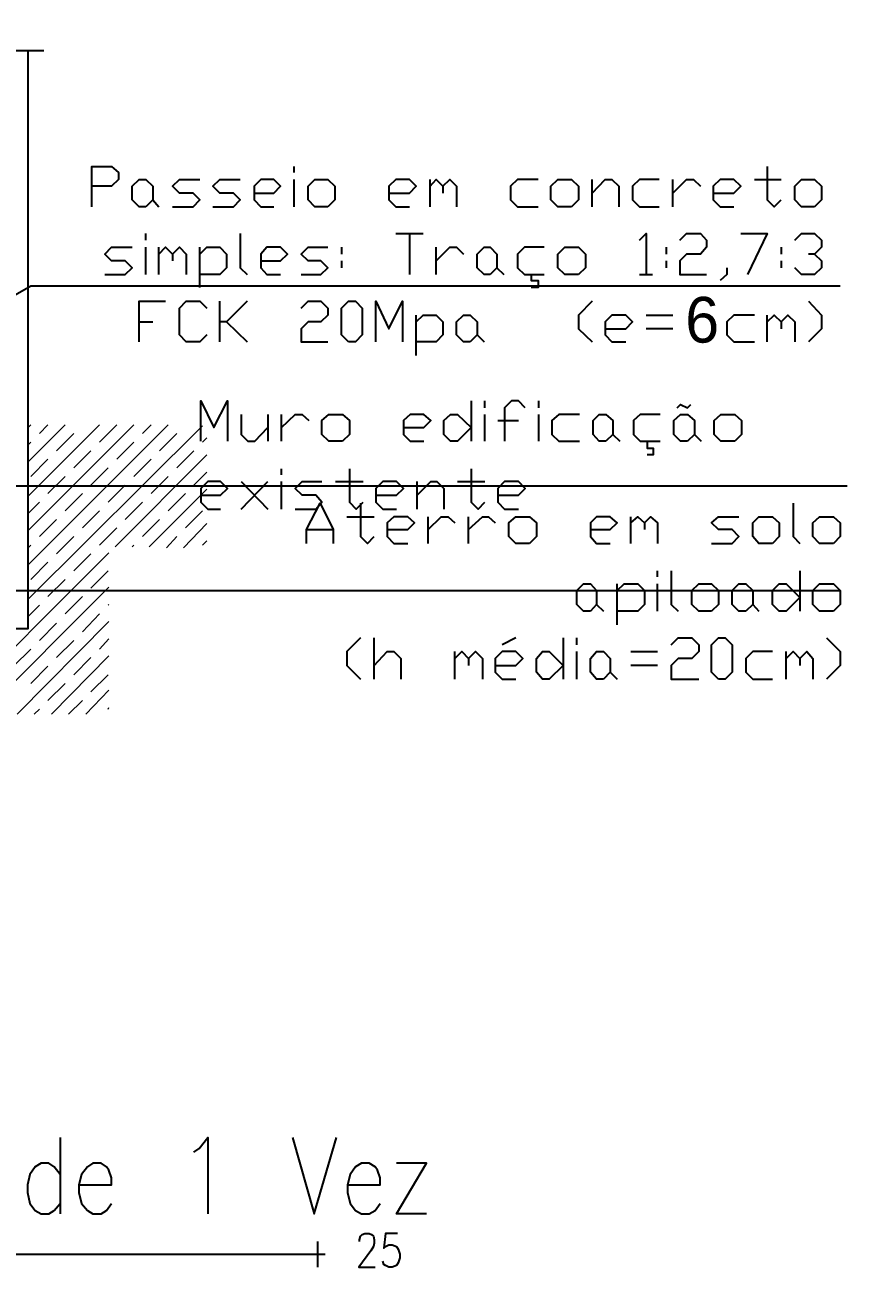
# Model space of a CAD drawing. Header units: feet. Extents: x 203667 to 205527, y 9204857 to 9205156.
# Drawn here: x 203720.025 to 203721.038, y 9204918.038 to 9204919.569 of the extents above; entities that cross this region are included whole.
import ezdxf

# ---------------------------------------------------------------- set-up
doc = ezdxf.new("R2010")
doc.units = ezdxf.units.FT
doc.header["$LTSCALE"] = 0.3
doc.header["$MEASUREMENT"] = 0
for name, color, linetype in [('PDF2_0', 7, 'Continuous'), ('PDF2_A_Texto', 7, 'Continuous'), ('PDF_Text', 7, 'Continuous')]:
    doc.layers.add(name, color=color, linetype=linetype)

msp = doc.modelspace()

# ---------------------------------------------------------------- linework, layer by layer
at = {"layer": 'PDF2_0', "lineweight": 25}
for points in [[(203719.8077, 9204919.5369), (203719.9082, 9204919.5369), (203719.9188, 9204919.5686), (203719.94, 9204919.4903), (203719.9474, 9204919.5369), (203720.0479, 9204919.5369)], [(203719.8289, 9204918.8249), (203720.0288, 9204918.8249), (203720.0288, 9204919.5369)]]:
    msp.add_lwpolyline(points, dxfattribs=at)
at = {"layer": 'PDF2_0', "color": 45, "lineweight": 5, "true_color": 0xab7f53}
for points in [[(203720.0288, 9204919.0725), (203720.032, 9204919.0756)], [(203720.0288, 9204919.0301), (203720.0743, 9204919.0756)], [(203720.0288, 9204918.9878), (203720.1166, 9204919.0756)], [(203720.0288, 9204918.9455), (203720.1589, 9204919.0756)], [(203720.0288, 9204918.9032), (203720.2012, 9204919.0756)], [(203720.0288, 9204918.8609), (203720.2436, 9204919.0746)], [(203720.0426, 9204919.0651), (203720.0531, 9204919.0756)], [(203720.1166, 9204919.0545), (203720.1378, 9204919.0756)], [(203720.1695, 9204919.0651), (203720.1801, 9204919.0756)], [(203720.0288, 9204919.0513), (203720.032, 9204919.0545)], [(203720.0637, 9204919.0439), (203720.0849, 9204919.0651)], [(203720.1378, 9204919.0333), (203720.1589, 9204919.0545)], [(203720.1907, 9204919.0439), (203720.2118, 9204919.0651)], [(203720.2436, 9204919.0545), (203720.2488, 9204919.0598)], [(203720.0849, 9204919.0227), (203720.106, 9204919.0439)], [(203720.1357, 9204918.9254), (203720.2488, 9204919.0386)], [(203720.2118, 9204919.0227), (203720.233, 9204919.0439)], [(203720.032, 9204919.0122), (203720.0531, 9204919.0333)], [(203720.106, 9204919.0016), (203720.1272, 9204919.0227)], [(203720.1589, 9204919.0122), (203720.1801, 9204919.0333)], [(203720.0531, 9204918.991), (203720.0743, 9204919.0122)], [(203720.1801, 9204918.991), (203720.2012, 9204919.0122)], [(203720.233, 9204919.0016), (203720.2488, 9204919.0175)], [(203720.0743, 9204918.9699), (203720.0955, 9204918.991)], [(203720.1272, 9204918.9804), (203720.1484, 9204919.0016)], [(203720.178, 9204918.9254), (203720.2488, 9204918.9963)], [(203720.2012, 9204918.9699), (203720.2224, 9204918.991)], [(203720.0288, 9204918.9667), (203720.0426, 9204918.9804)], [(203720.1484, 9204918.9593), (203720.1695, 9204918.9804)], [(203720.0426, 9204918.9381), (203720.0637, 9204918.9593)], [(203720.0955, 9204918.9487), (203720.1166, 9204918.9699)], [(203720.1695, 9204918.9381), (203720.1907, 9204918.9593)], [(203720.2224, 9204918.9487), (203720.2436, 9204918.9699)], [(203720.1166, 9204918.9275), (203720.1378, 9204918.9487)], [(203720.2203, 9204918.9244), (203720.2488, 9204918.954)], [(203720.0288, 9204918.9244), (203720.032, 9204918.9275)], [(203720.0637, 9204918.917), (203720.0849, 9204918.9381)], [(203720.1568, 9204918.9254), (203720.1589, 9204918.9275)], [(203720.1991, 9204918.9244), (203720.2118, 9204918.9381)], [(203720.2436, 9204918.9275), (203720.2488, 9204918.9328)], [(203719.9294, 9204918.7191), (203720.1283, 9204918.918)], [(203720.0849, 9204918.8958), (203720.106, 9204918.917)], [(203720.032, 9204918.8852), (203720.0531, 9204918.9064)], [(203720.0531, 9204918.8641), (203720.0743, 9204918.8852)], [(203720.106, 9204918.8746), (203720.1272, 9204918.8958)], [(203719.9717, 9204918.7191), (203720.1283, 9204918.8757)], [(203720.0288, 9204918.8397), (203720.0426, 9204918.8535)], [(203720.0743, 9204918.8429), (203720.0955, 9204918.8641)], [(203720.1272, 9204918.8535), (203720.1283, 9204918.8545)], [(203720.0955, 9204918.8207), (203720.1166, 9204918.8429)], [(203720.0151, 9204918.7191), (203720.1283, 9204918.8334)], [(203720.0426, 9204918.8101), (203720.0637, 9204918.8313)], [(203720.0637, 9204918.789), (203720.0849, 9204918.8101)], [(203720.1166, 9204918.7995), (203720.1283, 9204918.8122)], [(203720.0108, 9204918.7784), (203720.032, 9204918.7995)], [(203720.0574, 9204918.7191), (203720.1283, 9204918.7911)], [(203720.032, 9204918.7572), (203720.0531, 9204918.7784)], [(203720.0849, 9204918.7678), (203720.106, 9204918.789)], [(203720.106, 9204918.7466), (203720.1272, 9204918.7678)], [(203720.0531, 9204918.7361), (203720.0743, 9204918.7572)], [(203720.0997, 9204918.7191), (203720.1283, 9204918.7488)], [(203720.0785, 9204918.7191), (203720.0955, 9204918.7361)], [(203720.0362, 9204918.7191), (203720.0426, 9204918.7255)], [(203720.1272, 9204918.7255), (203720.1283, 9204918.7276)]]:
    msp.add_lwpolyline(points, dxfattribs=at)
at = {"layer": 'PDF2_A_Texto', "lineweight": 25}
for points in [[(203720.1071, 9204919.3443), (203720.1071, 9204919.394), (203720.1314, 9204919.394), (203720.1399, 9204919.3866), (203720.1399, 9204919.3782), (203720.1314, 9204919.3697), (203720.1071, 9204919.3697)], [(203720.3567, 9204919.3866), (203720.3567, 9204919.394)], [(203720.9396, 9204919.394), (203720.9396, 9204919.3528), (203720.9481, 9204919.3443), (203720.9565, 9204919.3528)], [(203720.2065, 9204919.3443), (203720.2319, 9204919.3443), (203720.2404, 9204919.3528), (203720.2319, 9204919.3613), (203720.215, 9204919.3613), (203720.2065, 9204919.3697), (203720.215, 9204919.3782), (203720.2404, 9204919.3782)], [(203720.2563, 9204919.3443), (203720.2816, 9204919.3443), (203720.2901, 9204919.3528), (203720.2816, 9204919.3613), (203720.2647, 9204919.3613), (203720.2563, 9204919.3697), (203720.2647, 9204919.3782), (203720.2901, 9204919.3782)], [(203720.307, 9204919.3613), (203720.3314, 9204919.3613), (203720.3398, 9204919.3697), (203720.3314, 9204919.3782), (203720.3155, 9204919.3782), (203720.307, 9204919.3697), (203720.307, 9204919.3528), (203720.3155, 9204919.3443), (203720.3314, 9204919.3443)], [(203720.3567, 9204919.3443), (203720.3567, 9204919.3782)], [(203720.4731, 9204919.3613), (203720.4985, 9204919.3613), (203720.507, 9204919.3697), (203720.4985, 9204919.3782), (203720.4816, 9204919.3782), (203720.4731, 9204919.3697), (203720.4731, 9204919.3528), (203720.4816, 9204919.3443), (203720.4985, 9204919.3443)], [(203720.5239, 9204919.3443), (203720.5239, 9204919.3782)], [(203720.5239, 9204919.3697), (203720.5313, 9204919.3782), (203720.5398, 9204919.3697), (203720.5398, 9204919.3613)], [(203720.5398, 9204919.3697), (203720.5482, 9204919.3782), (203720.5567, 9204919.3697), (203720.5567, 9204919.3443)], [(203720.6572, 9204919.3782), (203720.6318, 9204919.3782), (203720.6233, 9204919.3697), (203720.6233, 9204919.3528), (203720.6318, 9204919.3443), (203720.6572, 9204919.3443)], [(203720.7238, 9204919.3443), (203720.7238, 9204919.3782)], [(203720.7238, 9204919.3613), (203720.7397, 9204919.3782), (203720.7481, 9204919.3782), (203720.7566, 9204919.3697), (203720.7566, 9204919.3443)], [(203720.8063, 9204919.3782), (203720.782, 9204919.3782), (203720.7735, 9204919.3697), (203720.7735, 9204919.3528), (203720.782, 9204919.3443), (203720.8063, 9204919.3443)], [(203720.8233, 9204919.3443), (203720.8233, 9204919.3782)], [(203720.8233, 9204919.3613), (203720.8402, 9204919.3782), (203720.8486, 9204919.3782), (203720.8571, 9204919.3697)], [(203720.873, 9204919.3613), (203720.8984, 9204919.3613), (203720.9068, 9204919.3697), (203720.8984, 9204919.3782), (203720.8814, 9204919.3782), (203720.873, 9204919.3697), (203720.873, 9204919.3528), (203720.8814, 9204919.3443), (203720.8984, 9204919.3443)], [(203720.9238, 9204919.3782), (203720.9565, 9204919.3782)], [(203720.1822, 9204919.3528), (203720.1896, 9204919.3443)], [(203720.1737, 9204919.3031), (203720.1737, 9204919.3115)], [(203720.2901, 9204919.3115), (203720.2901, 9204919.2692), (203720.2986, 9204919.2608)], [(203720.4816, 9204919.3115), (203720.5154, 9204919.3115)], [(203720.4985, 9204919.3115), (203720.4985, 9204919.2608)], [(203720.782, 9204919.3031), (203720.7905, 9204919.3115), (203720.7905, 9204919.2608)], [(203720.8317, 9204919.3031), (203720.8402, 9204919.3115), (203720.8571, 9204919.3115), (203720.8645, 9204919.3031), (203720.8645, 9204919.2946), (203720.8571, 9204919.2861), (203720.8402, 9204919.2861), (203720.8317, 9204919.2777), (203720.8317, 9204919.2608), (203720.8645, 9204919.2608)], [(203720.9068, 9204919.3115), (203720.9396, 9204919.3115), (203720.9153, 9204919.2608)], [(203720.9735, 9204919.3031), (203720.9819, 9204919.3115), (203720.9978, 9204919.3115), (203721.0063, 9204919.3031), (203721.0063, 9204919.2946), (203720.9978, 9204919.2861), (203720.9904, 9204919.2861)], [(203720.123, 9204919.2608), (203720.1484, 9204919.2608), (203720.1568, 9204919.2692), (203720.1484, 9204919.2777), (203720.1314, 9204919.2777), (203720.123, 9204919.2861), (203720.1314, 9204919.2946), (203720.1568, 9204919.2946)], [(203720.1737, 9204919.2608), (203720.1737, 9204919.2946)], [(203720.1896, 9204919.2608), (203720.1896, 9204919.2946)], [(203720.1896, 9204919.2861), (203720.1981, 9204919.2946), (203720.2065, 9204919.2861), (203720.2065, 9204919.2777)], [(203720.2065, 9204919.2861), (203720.215, 9204919.2946), (203720.2235, 9204919.2861), (203720.2235, 9204919.2608)], [(203720.2404, 9204919.2449), (203720.2404, 9204919.2946)], [(203720.2404, 9204919.2861), (203720.2488, 9204919.2946), (203720.2647, 9204919.2946), (203720.2732, 9204919.2861), (203720.2732, 9204919.2692), (203720.2647, 9204919.2608), (203720.2404, 9204919.2608)], [(203720.3155, 9204919.2777), (203720.3398, 9204919.2777), (203720.3483, 9204919.2861), (203720.3398, 9204919.2946), (203720.3229, 9204919.2946), (203720.3155, 9204919.2861), (203720.3155, 9204919.2692), (203720.3229, 9204919.2608), (203720.3398, 9204919.2608)], [(203720.3652, 9204919.2608), (203720.3895, 9204919.2608), (203720.398, 9204919.2692), (203720.3895, 9204919.2777), (203720.3737, 9204919.2777), (203720.3652, 9204919.2861), (203720.3737, 9204919.2946), (203720.398, 9204919.2946)], [(203720.4149, 9204919.2946), (203720.4149, 9204919.2861)], [(203720.5313, 9204919.2608), (203720.5313, 9204919.2946)], [(203720.5313, 9204919.2777), (203720.5482, 9204919.2946), (203720.5567, 9204919.2946), (203720.5651, 9204919.2861)], [(203720.6646, 9204919.2946), (203720.6402, 9204919.2946), (203720.6318, 9204919.2861), (203720.6318, 9204919.2692), (203720.6402, 9204919.2608), (203720.6646, 9204919.2608)], [(203720.8148, 9204919.2946), (203720.8148, 9204919.2861)], [(203720.9565, 9204919.2946), (203720.9565, 9204919.2861)], [(203720.9978, 9204919.2861), (203721.0063, 9204919.2777), (203721.0063, 9204919.2692), (203720.9978, 9204919.2608), (203720.9819, 9204919.2608), (203720.9735, 9204919.2692)], [(203720.4149, 9204919.2777), (203720.4149, 9204919.2692)], [(203720.6064, 9204919.2692), (203720.6149, 9204919.2608)], [(203720.8148, 9204919.2777), (203720.8148, 9204919.2692)], [(203720.8899, 9204919.2692), (203720.8899, 9204919.2608), (203720.8814, 9204919.2534)], [(203720.9565, 9204919.2777), (203720.9565, 9204919.2692)], [(203720.6487, 9204919.2608), (203720.6487, 9204919.2534), (203720.6572, 9204919.2534), (203720.6572, 9204919.2449), (203720.6487, 9204919.2449)], [(203720.782, 9204919.2608), (203720.7979, 9204919.2608)], [(203719.7823, 9204919.1042), (203720.032, 9204919.247), (203721.0295, 9204919.247)], [(203720.1653, 9204919.1782), (203720.1653, 9204919.228), (203720.1981, 9204919.228)], [(203720.2488, 9204919.1867), (203720.2404, 9204919.1782), (203720.2235, 9204919.1782), (203720.215, 9204919.1867), (203720.215, 9204919.2195), (203720.2235, 9204919.228), (203720.2404, 9204919.228), (203720.2488, 9204919.2195)], [(203720.2647, 9204919.1782), (203720.2647, 9204919.228)], [(203720.2986, 9204919.228), (203720.2732, 9204919.2026), (203720.2647, 9204919.2026)], [(203720.3652, 9204919.2195), (203720.3737, 9204919.228), (203720.3895, 9204919.228), (203720.398, 9204919.2195), (203720.398, 9204919.211), (203720.3895, 9204919.2026), (203720.3737, 9204919.2026), (203720.3652, 9204919.1941), (203720.3652, 9204919.1782), (203720.398, 9204919.1782)], [(203720.4572, 9204919.1782), (203720.4572, 9204919.228), (203720.4731, 9204919.1941), (203720.49, 9204919.228), (203720.49, 9204919.1782)], [(203720.7238, 9204919.228), (203720.7069, 9204919.211), (203720.7069, 9204919.1941), (203720.7238, 9204919.1782)], [(203720.9904, 9204919.228), (203721.0063, 9204919.211), (203721.0063, 9204919.1941), (203720.9904, 9204919.1782)], [(203720.507, 9204919.1613), (203720.507, 9204919.211)], [(203720.507, 9204919.2026), (203720.5154, 9204919.211), (203720.5313, 9204919.211), (203720.5398, 9204919.2026), (203720.5398, 9204919.1867), (203720.5313, 9204919.1782), (203720.507, 9204919.1782)], [(203720.7397, 9204919.1941), (203720.7651, 9204919.1941), (203720.7735, 9204919.2026), (203720.7651, 9204919.211), (203720.7481, 9204919.211), (203720.7397, 9204919.2026), (203720.7397, 9204919.1867), (203720.7481, 9204919.1782), (203720.7651, 9204919.1782)], [(203720.7905, 9204919.211), (203720.8233, 9204919.211)], [(203720.9238, 9204919.211), (203720.8984, 9204919.211), (203720.8899, 9204919.2026), (203720.8899, 9204919.1867), (203720.8984, 9204919.1782), (203720.9238, 9204919.1782)], [(203720.9396, 9204919.1782), (203720.9396, 9204919.211)], [(203720.9396, 9204919.2026), (203720.9481, 9204919.211), (203720.9565, 9204919.2026), (203720.9565, 9204919.1941)], [(203720.9565, 9204919.2026), (203720.965, 9204919.211), (203720.9735, 9204919.2026), (203720.9735, 9204919.1782)], [(203720.1653, 9204919.2026), (203720.1822, 9204919.2026)], [(203720.2732, 9204919.2026), (203720.2986, 9204919.1782)], [(203720.8233, 9204919.1941), (203720.7905, 9204919.1941)], [(203720.5821, 9204919.1867), (203720.5905, 9204919.1782)], [(203720.2414, 9204919.0555), (203720.2414, 9204919.1053), (203720.2573, 9204919.0725), (203720.2742, 9204919.1053), (203720.2742, 9204919.0555)], [(203720.5747, 9204919.1053), (203720.5747, 9204919.0555)], [(203720.5916, 9204919.0968), (203720.5916, 9204919.1053)], [(203720.6413, 9204919.0968), (203720.6328, 9204919.1053), (203720.6244, 9204919.1053), (203720.6159, 9204919.0968), (203720.6159, 9204919.0555)], [(203720.6582, 9204919.0968), (203720.6582, 9204919.1053)], [(203720.8285, 9204919.0968), (203720.8328, 9204919.101), (203720.8412, 9204919.0968), (203720.8455, 9204919.101)], [(203720.2912, 9204919.0883), (203720.2912, 9204919.064), (203720.2996, 9204919.0555), (203720.3081, 9204919.0555), (203720.324, 9204919.0725)], [(203720.324, 9204919.0883), (203720.324, 9204919.0555)], [(203720.3409, 9204919.0555), (203720.3409, 9204919.0883)], [(203720.3409, 9204919.0725), (203720.3578, 9204919.0883), (203720.3663, 9204919.0883), (203720.3747, 9204919.0809)], [(203720.4911, 9204919.0725), (203720.5165, 9204919.0725), (203720.5249, 9204919.0809), (203720.5165, 9204919.0883), (203720.4996, 9204919.0883), (203720.4911, 9204919.0809), (203720.4911, 9204919.064), (203720.4996, 9204919.0555), (203720.5165, 9204919.0555)], [(203720.5916, 9204919.0555), (203720.5916, 9204919.0883)], [(203720.6075, 9204919.0809), (203720.6328, 9204919.0809)], [(203720.6582, 9204919.0555), (203720.6582, 9204919.0883)], [(203720.708, 9204919.0883), (203720.6826, 9204919.0883), (203720.6741, 9204919.0809), (203720.6741, 9204919.064), (203720.6826, 9204919.0555), (203720.708, 9204919.0555)], [(203720.8074, 9204919.0883), (203720.7831, 9204919.0883), (203720.7746, 9204919.0809), (203720.7746, 9204919.064), (203720.7831, 9204919.0555), (203720.8074, 9204919.0555)], [(203720.7492, 9204919.064), (203720.7577, 9204919.0555)], [(203720.7915, 9204919.0555), (203720.7915, 9204919.0471), (203720.7989, 9204919.0471), (203720.7989, 9204919.0386), (203720.7915, 9204919.0386)], [(203720.8497, 9204919.064), (203720.8582, 9204919.0555)], [(203720.3409, 9204919.0143), (203720.3409, 9204919.0217)], [(203720.4245, 9204919.0217), (203720.4245, 9204918.9804), (203720.4329, 9204918.972), (203720.4414, 9204918.9804)], [(203720.5747, 9204919.0217), (203720.5747, 9204918.9804), (203720.5831, 9204918.972), (203720.5916, 9204918.9804)], [(203720.2414, 9204918.9889), (203720.2658, 9204918.9889), (203720.2742, 9204918.9974), (203720.2658, 9204919.0058), (203720.2499, 9204919.0058), (203720.2414, 9204918.9974), (203720.2414, 9204918.9804), (203720.2499, 9204918.972), (203720.2658, 9204918.972)], [(203720.2912, 9204918.972), (203720.324, 9204919.0058)], [(203720.2912, 9204919.0058), (203720.324, 9204918.972)], [(203720.3409, 9204918.972), (203720.3409, 9204919.0058)], [(203720.3578, 9204918.972), (203720.3832, 9204918.972), (203720.3906, 9204918.9804), (203720.3832, 9204918.9889), (203720.3663, 9204918.9889), (203720.3578, 9204918.9974), (203720.3663, 9204919.0058), (203720.3906, 9204919.0058)], [(203720.4075, 9204919.0058), (203720.4414, 9204919.0058)], [(203720.4572, 9204918.9889), (203720.4826, 9204918.9889), (203720.4911, 9204918.9974), (203720.4826, 9204919.0058), (203720.4657, 9204919.0058), (203720.4572, 9204918.9974), (203720.4572, 9204918.9804), (203720.4657, 9204918.972), (203720.4826, 9204918.972)], [(203720.508, 9204918.972), (203720.508, 9204919.0058)], [(203720.508, 9204918.9889), (203720.5249, 9204919.0058), (203720.5323, 9204919.0058), (203720.5408, 9204918.9974), (203720.5408, 9204918.972)], [(203720.5577, 9204919.0058), (203720.5916, 9204919.0058)], [(203720.6075, 9204918.9889), (203720.6328, 9204918.9889), (203720.6413, 9204918.9974), (203720.6328, 9204919.0058), (203720.6159, 9204919.0058), (203720.6075, 9204918.9974), (203720.6075, 9204918.9804), (203720.6159, 9204918.972), (203720.6328, 9204918.972)], [(203720.013, 9204919.0005), (203721.038, 9204919.0005)], [(203720.3716, 9204918.9297), (203720.3716, 9204918.9466), (203720.3885, 9204918.9794), (203720.4044, 9204918.9466), (203720.4044, 9204918.9297)], [(203720.4382, 9204918.9794), (203720.4382, 9204918.9381), (203720.4467, 9204918.9297), (203720.4551, 9204918.9381)], [(203720.9714, 9204918.9794), (203720.9714, 9204918.9381), (203720.9798, 9204918.9297)], [(203720.4213, 9204918.9624), (203720.4551, 9204918.9624)], [(203720.471, 9204918.9466), (203720.4964, 9204918.9466), (203720.5048, 9204918.955), (203720.4964, 9204918.9624), (203720.4795, 9204918.9624), (203720.471, 9204918.955), (203720.471, 9204918.9381), (203720.4795, 9204918.9297), (203720.4964, 9204918.9297)], [(203720.5218, 9204918.9297), (203720.5218, 9204918.9624)], [(203720.5218, 9204918.9466), (203720.5376, 9204918.9624), (203720.5461, 9204918.9624), (203720.5546, 9204918.955)], [(203720.5715, 9204918.9297), (203720.5715, 9204918.9624)], [(203720.5715, 9204918.9466), (203720.5884, 9204918.9624), (203720.5958, 9204918.9624), (203720.6043, 9204918.955)], [(203720.7217, 9204918.9466), (203720.746, 9204918.9466), (203720.7545, 9204918.955), (203720.746, 9204918.9624), (203720.7291, 9204918.9624), (203720.7217, 9204918.955), (203720.7217, 9204918.9381), (203720.7291, 9204918.9297), (203720.746, 9204918.9297)], [(203720.7714, 9204918.9297), (203720.7714, 9204918.9624)], [(203720.7714, 9204918.955), (203720.7799, 9204918.9624), (203720.7883, 9204918.955), (203720.7883, 9204918.9466)], [(203720.7883, 9204918.955), (203720.7958, 9204918.9624), (203720.8042, 9204918.955), (203720.8042, 9204918.9297)], [(203720.8709, 9204918.9297), (203720.8962, 9204918.9297), (203720.9047, 9204918.9381), (203720.8962, 9204918.9466), (203720.8793, 9204918.9466), (203720.8709, 9204918.955), (203720.8793, 9204918.9624), (203720.9047, 9204918.9624)], [(203720.3716, 9204918.9466), (203720.4044, 9204918.9466)], [(203720.8042, 9204918.8884), (203720.8042, 9204918.8958)], [(203720.8211, 9204918.8958), (203720.8211, 9204918.8545), (203720.8296, 9204918.8461)], [(203720.9798, 9204918.8958), (203720.9798, 9204918.8461)], [(203719.337, 9204918.8715), (203721.0295, 9204918.8715)], [(203720.7545, 9204918.8292), (203720.7545, 9204918.8799)], [(203720.7545, 9204918.8715), (203720.763, 9204918.8799), (203720.7799, 9204918.8799), (203720.7883, 9204918.8715), (203720.7883, 9204918.8545), (203720.7799, 9204918.8461), (203720.7545, 9204918.8461)], [(203720.8042, 9204918.8461), (203720.8042, 9204918.8799)], [(203720.7291, 9204918.8545), (203720.7376, 9204918.8461)], [(203720.9216, 9204918.8545), (203720.929, 9204918.8461)], [(203720.4382, 9204918.8133), (203720.4213, 9204918.7964), (203720.4213, 9204918.7794), (203720.4382, 9204918.7625)], [(203720.4551, 9204918.7625), (203720.4551, 9204918.8133)], [(203720.6297, 9204918.8133), (203720.6127, 9204918.8048)], [(203720.6879, 9204918.8133), (203720.6879, 9204918.7625)], [(203720.7048, 9204918.8048), (203720.7048, 9204918.8133)], [(203720.8211, 9204918.8048), (203720.8296, 9204918.8133), (203720.8465, 9204918.8133), (203720.855, 9204918.8048), (203720.855, 9204918.7964), (203720.8465, 9204918.7879), (203720.8296, 9204918.7879), (203720.8211, 9204918.7794), (203720.8211, 9204918.7625), (203720.855, 9204918.7625)], [(203721.0126, 9204918.8133), (203721.0295, 9204918.7964), (203721.0295, 9204918.7794), (203721.0126, 9204918.7625)], [(203720.4551, 9204918.7794), (203720.471, 9204918.7964), (203720.4795, 9204918.7964), (203720.4879, 9204918.7879), (203720.4879, 9204918.7625)], [(203720.5546, 9204918.7625), (203720.5546, 9204918.7964)], [(203720.5546, 9204918.7879), (203720.563, 9204918.7964), (203720.5715, 9204918.7879), (203720.5715, 9204918.7794)], [(203720.5715, 9204918.7879), (203720.58, 9204918.7964), (203720.5884, 9204918.7879), (203720.5884, 9204918.7625)], [(203720.6043, 9204918.7794), (203720.6297, 9204918.7794), (203720.6381, 9204918.7879), (203720.6297, 9204918.7964), (203720.6127, 9204918.7964), (203720.6043, 9204918.7879), (203720.6043, 9204918.771), (203720.6127, 9204918.7625), (203720.6297, 9204918.7625)], [(203720.7048, 9204918.7625), (203720.7048, 9204918.7964)], [(203720.7714, 9204918.7964), (203720.8042, 9204918.7964)], [(203720.946, 9204918.7964), (203720.9216, 9204918.7964), (203720.9132, 9204918.7879), (203720.9132, 9204918.771), (203720.9216, 9204918.7625), (203720.946, 9204918.7625)], [(203720.9629, 9204918.7625), (203720.9629, 9204918.7964)], [(203720.9629, 9204918.7879), (203720.9714, 9204918.7964), (203720.9798, 9204918.7879), (203720.9798, 9204918.7794)], [(203720.9798, 9204918.7879), (203720.9883, 9204918.7964), (203720.9957, 9204918.7879), (203720.9957, 9204918.7625)], [(203720.8042, 9204918.7794), (203720.7714, 9204918.7794)], [(203720.746, 9204918.771), (203720.7545, 9204918.7625)], [(203720.068, 9204918.1976), (203720.068, 9204918.1035)], [(203720.233, 9204918.1796), (203720.2393, 9204918.1839), (203720.2499, 9204918.1976), (203720.2499, 9204918.1035)], [(203720.3546, 9204918.1976), (203720.3811, 9204918.1035), (203720.4086, 9204918.1976)], [(203720.068, 9204918.1521), (203720.0606, 9204918.1617), (203720.0542, 9204918.1659), (203720.0447, 9204918.1659), (203720.0373, 9204918.1617), (203720.0309, 9204918.1521), (203720.0278, 9204918.1394), (203720.0278, 9204918.1299), (203720.0309, 9204918.1162), (203720.0373, 9204918.1077), (203720.0447, 9204918.1035), (203720.0542, 9204918.1035), (203720.0606, 9204918.1077), (203720.068, 9204918.1162)], [(203720.0912, 9204918.1394), (203720.1314, 9204918.1394), (203720.1314, 9204918.1479), (203720.1283, 9204918.1574), (203720.1251, 9204918.1617), (203720.1187, 9204918.1659), (203720.1082, 9204918.1659), (203720.1018, 9204918.1617), (203720.0944, 9204918.1521), (203720.0912, 9204918.1394), (203720.0912, 9204918.1299), (203720.0944, 9204918.1162), (203720.1018, 9204918.1077), (203720.1082, 9204918.1035), (203720.1187, 9204918.1035), (203720.1251, 9204918.1077), (203720.1314, 9204918.1162)], [(203720.4223, 9204918.1394), (203720.4625, 9204918.1394), (203720.4625, 9204918.1479), (203720.4594, 9204918.1574), (203720.4562, 9204918.1617), (203720.4488, 9204918.1659), (203720.4393, 9204918.1659), (203720.4319, 9204918.1617), (203720.4255, 9204918.1521), (203720.4223, 9204918.1394), (203720.4223, 9204918.1299), (203720.4255, 9204918.1162), (203720.4319, 9204918.1077), (203720.4393, 9204918.1035), (203720.4488, 9204918.1035), (203720.4562, 9204918.1077), (203720.4625, 9204918.1162)], [(203720.5197, 9204918.1035), (203720.4826, 9204918.1035), (203720.5197, 9204918.1659), (203720.4826, 9204918.1659)], [(203720.4371, 9204918.0696), (203720.4371, 9204918.0717), (203720.4382, 9204918.076), (203720.4403, 9204918.0781), (203720.4435, 9204918.0792), (203720.4488, 9204918.0792), (203720.452, 9204918.0781), (203720.4541, 9204918.076), (203720.4551, 9204918.0717), (203720.4551, 9204918.0675), (203720.4541, 9204918.0633), (203720.4509, 9204918.058), (203720.4361, 9204918.0379), (203720.4562, 9204918.0379)], [(203720.4837, 9204918.0792), (203720.4689, 9204918.0792), (203720.4668, 9204918.0612), (203720.4689, 9204918.0633), (203720.4731, 9204918.0654), (203720.4773, 9204918.0654), (203720.4826, 9204918.0633), (203720.4847, 9204918.0601), (203720.4869, 9204918.0538), (203720.4869, 9204918.0495), (203720.4847, 9204918.0432), (203720.4826, 9204918.04), (203720.4773, 9204918.0379), (203720.4731, 9204918.0379), (203720.4689, 9204918.04), (203720.4668, 9204918.0411), (203720.4657, 9204918.0453)], [(203720.3853, 9204918.0696), (203720.3853, 9204918.0379)], [(203717.3768, 9204918.0538), (203720.3948, 9204918.0538)]]:
    msp.add_lwpolyline(points, dxfattribs=at)
for points in [[(203720.1737, 9204919.3443), (203720.1653, 9204919.3443), (203720.1568, 9204919.3528), (203720.1568, 9204919.3697), (203720.1653, 9204919.3782), (203720.1737, 9204919.3782), (203720.1822, 9204919.3697), (203720.1822, 9204919.3528)], [(203720.398, 9204919.3443), (203720.3821, 9204919.3443), (203720.3737, 9204919.3528), (203720.3737, 9204919.3697), (203720.3821, 9204919.3782), (203720.398, 9204919.3782), (203720.4065, 9204919.3697), (203720.4065, 9204919.3528)], [(203720.6984, 9204919.3443), (203720.6815, 9204919.3443), (203720.673, 9204919.3528), (203720.673, 9204919.3697), (203720.6815, 9204919.3782), (203720.6984, 9204919.3782), (203720.7069, 9204919.3697), (203720.7069, 9204919.3528)], [(203720.9978, 9204919.3443), (203720.9819, 9204919.3443), (203720.9735, 9204919.3528), (203720.9735, 9204919.3697), (203720.9819, 9204919.3782), (203720.9978, 9204919.3782), (203721.0063, 9204919.3697), (203721.0063, 9204919.3528)], [(203720.5979, 9204919.2608), (203720.5905, 9204919.2608), (203720.5821, 9204919.2692), (203720.5821, 9204919.2861), (203720.5905, 9204919.2946), (203720.5979, 9204919.2946), (203720.6064, 9204919.2861), (203720.6064, 9204919.2692)], [(203720.7069, 9204919.2608), (203720.69, 9204919.2608), (203720.6815, 9204919.2692), (203720.6815, 9204919.2861), (203720.69, 9204919.2946), (203720.7069, 9204919.2946), (203720.7154, 9204919.2861), (203720.7154, 9204919.2692)], [(203720.4234, 9204919.1782), (203720.4149, 9204919.1867), (203720.4149, 9204919.2195), (203720.4234, 9204919.228), (203720.4319, 9204919.228), (203720.4403, 9204919.2195), (203720.4403, 9204919.1867), (203720.4319, 9204919.1782)], [(203720.5736, 9204919.1782), (203720.5651, 9204919.1782), (203720.5567, 9204919.1867), (203720.5567, 9204919.2026), (203720.5651, 9204919.211), (203720.5736, 9204919.211), (203720.5821, 9204919.2026), (203720.5821, 9204919.1867)], [(203720.416, 9204919.0555), (203720.3991, 9204919.0555), (203720.3906, 9204919.064), (203720.3906, 9204919.0809), (203720.3991, 9204919.0883), (203720.416, 9204919.0883), (203720.4245, 9204919.0809), (203720.4245, 9204919.064)], [(203720.5747, 9204919.0725), (203720.5577, 9204919.0555), (203720.5493, 9204919.0555), (203720.5408, 9204919.064), (203720.5408, 9204919.0809), (203720.5493, 9204919.0883), (203720.5577, 9204919.0883)], [(203720.7407, 9204919.0555), (203720.7323, 9204919.0555), (203720.7249, 9204919.064), (203720.7249, 9204919.0809), (203720.7323, 9204919.0883), (203720.7407, 9204919.0883), (203720.7492, 9204919.0809), (203720.7492, 9204919.064)], [(203720.8412, 9204919.0555), (203720.8328, 9204919.0555), (203720.8243, 9204919.064), (203720.8243, 9204919.0809), (203720.8328, 9204919.0883), (203720.8412, 9204919.0883), (203720.8497, 9204919.0809), (203720.8497, 9204919.064)], [(203720.8994, 9204919.0555), (203720.8825, 9204919.0555), (203720.874, 9204919.064), (203720.874, 9204919.0809), (203720.8825, 9204919.0883), (203720.8994, 9204919.0883), (203720.9079, 9204919.0809), (203720.9079, 9204919.064)], [(203720.6466, 9204918.9297), (203720.6297, 9204918.9297), (203720.6212, 9204918.9381), (203720.6212, 9204918.955), (203720.6297, 9204918.9624), (203720.6466, 9204918.9624), (203720.6551, 9204918.955), (203720.6551, 9204918.9381)], [(203720.946, 9204918.9297), (203720.929, 9204918.9297), (203720.9216, 9204918.9381), (203720.9216, 9204918.955), (203720.929, 9204918.9624), (203720.946, 9204918.9624), (203720.9544, 9204918.955), (203720.9544, 9204918.9381)], [(203721.0211, 9204918.9297), (203721.0041, 9204918.9297), (203720.9957, 9204918.9381), (203720.9957, 9204918.955), (203721.0041, 9204918.9624), (203721.0211, 9204918.9624), (203721.0295, 9204918.955), (203721.0295, 9204918.9381)], [(203720.7217, 9204918.8461), (203720.7132, 9204918.8461), (203720.7048, 9204918.8545), (203720.7048, 9204918.8715), (203720.7132, 9204918.8799), (203720.7217, 9204918.8799), (203720.7291, 9204918.8715), (203720.7291, 9204918.8545)], [(203720.8709, 9204918.8461), (203720.855, 9204918.8461), (203720.8465, 9204918.8545), (203720.8465, 9204918.8715), (203720.855, 9204918.8799), (203720.8709, 9204918.8799), (203720.8793, 9204918.8715), (203720.8793, 9204918.8545)], [(203720.9132, 9204918.8461), (203720.9047, 9204918.8461), (203720.8962, 9204918.8545), (203720.8962, 9204918.8715), (203720.9047, 9204918.8799), (203720.9132, 9204918.8799), (203720.9216, 9204918.8715), (203720.9216, 9204918.8545)], [(203720.9798, 9204918.863), (203720.9629, 9204918.8461), (203720.9544, 9204918.8461), (203720.946, 9204918.8545), (203720.946, 9204918.8715), (203720.9544, 9204918.8799), (203720.9629, 9204918.8799)], [(203721.0211, 9204918.8461), (203721.0041, 9204918.8461), (203720.9957, 9204918.8545), (203720.9957, 9204918.8715), (203721.0041, 9204918.8799), (203721.0211, 9204918.8799), (203721.0295, 9204918.8715), (203721.0295, 9204918.8545)], [(203720.8793, 9204918.7625), (203720.8709, 9204918.771), (203720.8709, 9204918.8048), (203720.8793, 9204918.8133), (203720.8878, 9204918.8133), (203720.8962, 9204918.8048), (203720.8962, 9204918.771), (203720.8878, 9204918.7625)], [(203720.6879, 9204918.7794), (203720.6709, 9204918.7625), (203720.6625, 9204918.7625), (203720.6551, 9204918.771), (203720.6551, 9204918.7879), (203720.6625, 9204918.7964), (203720.6709, 9204918.7964)], [(203720.7376, 9204918.7625), (203720.7291, 9204918.7625), (203720.7217, 9204918.771), (203720.7217, 9204918.7879), (203720.7291, 9204918.7964), (203720.7376, 9204918.7964), (203720.746, 9204918.7879), (203720.746, 9204918.771)]]:
    msp.add_lwpolyline(points, close=True, dxfattribs=at)

# ---------------------------------------------------------------- texts
at = {"layer": 'PDF_Text', "insert": (203720.8384, 9204919.1763), "char_height": 0.0563, "attachment_point": 7}
msp.add_mtext('6', dxfattribs=at)

doc.saveas('drawing.dxf')
